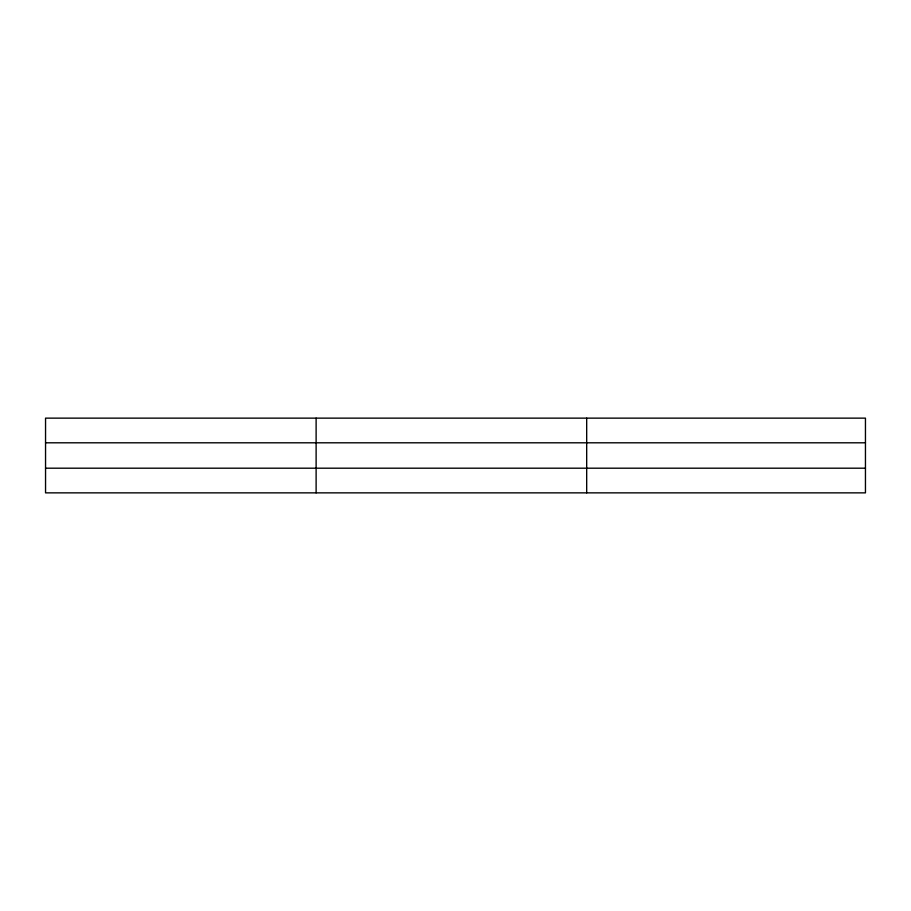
<?xml version="1.0" encoding="UTF-8"?>
<svg xmlns="http://www.w3.org/2000/svg" width="911" height="911" viewBox="0 0 911 911"><rect width="100%" height="100%" fill="white"/><g stroke="black" fill="none" stroke-linecap="round" stroke-linejoin="round"><path stroke-width="1.37" d="M316.117 492.862L316.117 418.138M586.684 492.862L586.684 418.138M865.45 442.803L865.45 418.138L45.55 418.138L45.55 492.862L865.45 492.862L865.45 442.803L45.55 442.803M45.55 468.197L865.45 468.197"/></g></svg>
